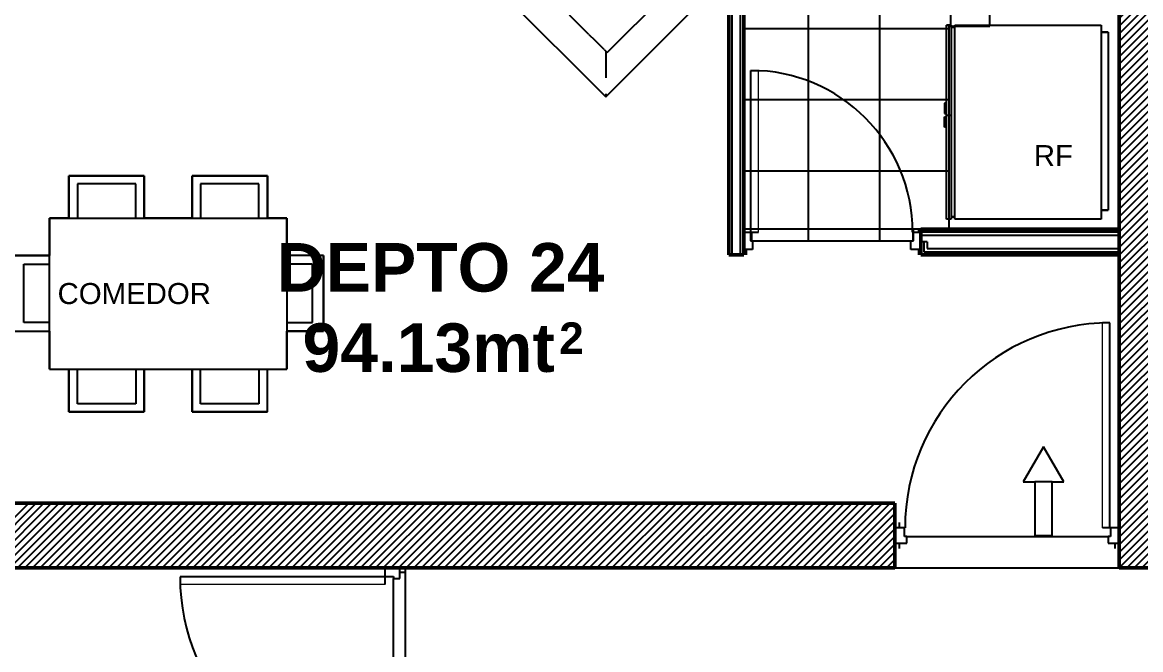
# Model space of a CAD drawing. Header units: millimetres. Extents: x -42700 to 155289, y -7931 to 68797.
# Drawn here: x 8459 to 13645, y 33230 to 36137 of the extents above; entities that cross this region are included whole.
import ezdxf

# ---------------------------------------------------------------- set-up
doc = ezdxf.new("R2010")
doc.units = ezdxf.units.MM
doc.layers.add('01 arquitectura', color=8, linetype='Continuous')
doc.styles.add('Arial_2', font='arial.ttf', dxfattribs={"height": 0.0975})
doc.styles.add('Arial_B_2', font='arialbd.ttf', dxfattribs={"height": 0.225})
doc.styles.add('Arial_B_3', font='arialbd.ttf', dxfattribs={"height": 0.146225})

msp = doc.modelspace()

# ---------------------------------------------------------------- hatches: boundary and pattern name
at = {"layer": '01 arquitectura'}
h = msp.add_hatch(dxfattribs=at)
h.set_pattern_fill('_USER', color=9, scale=24.999937, angle=45, style=0, pattern_type=0)
h.set_pattern_definition([(45, (13544.71, 33609.606), (-17.677625, 17.677625), [])])
h.paths.add_polyline_path([(13544.711, 33609.606), (18789.698, 33609.606), (18789.698, 33909.605), (13844.71, 33909.605), (13844.71, 41194.587), (13544.711, 41194.587)])
h = msp.add_hatch(dxfattribs=at)
h.set_pattern_fill('FP_17', color=9, scale=999.9975, style=0, pattern_type=2)
h.set_pattern_definition([(0, (22664.7, 24229.63), (0, 329.999), []), (90, (22664.7, 24229.63), (-329.999, 0), [])])
h.paths.add_polyline_path([(11861.129, 35124.602), (12592.091, 35124.602), (12592.091, 35179.602), (12756.426, 35179.602), (12756.426, 36120.385), (12944.712, 36120.385), (12944.712, 39489.591), (13544.711, 39489.591), (13544.711, 39572.091), (13059.712, 39572.091), (13059.712, 40107.09), (13544.711, 40107.09), (13544.711, 40389.589), (12899.713, 40389.589), (12899.713, 40989.587), (13544.711, 40989.587), (13544.711, 41089.587), (11804.715, 41089.587), (11804.715, 39139.592), (12104.715, 39139.592), (12104.715, 36279.599), (11804.715, 36279.599), (11804.715, 35164.602), (11839.761, 35164.602), (11839.761, 35124.602)])

# ---------------------------------------------------------------- linework, layer by layer
at = {"layer": '01 arquitectura', "color": 8, "lineweight": 50}
for p, q in [((13544.711, 41194.587), (13544.711, 33609.606)), ((11734.715, 39489.591), (11734.715, 35059.602)), ((11804.715, 35059.602), (11804.715, 39489.591)), ((13544.711, 35179.602), (12624.713, 35179.602)), ((12624.713, 35179.602), (12624.713, 35059.602)), ((11734.715, 35059.602), (11804.715, 35059.602)), ((12624.713, 35059.602), (13544.711, 35059.602)), ((12504.714, 33909.605), (2424.739, 33909.605)), ((12504.714, 33609.606), (12504.714, 33909.605)), ((867.003, 33609.606), (12504.714, 33609.606)), ((13544.711, 33609.606), (18789.698, 33609.606))]:
    msp.add_line(p, q, dxfattribs=at)
at = {"layer": '01 arquitectura', "color": 8}
for p, q in [((11749.715, 35059.602), (11749.715, 39489.591)), ((11789.715, 35059.602), (11789.715, 39489.591)), ((12944.712, 36120.385), (12944.712, 39489.591)), ((10553.471, 36402.565), (11164.127, 35791.909)), ((11164.127, 35791.909), (11729.811, 36357.593)), ((11170.663, 35997.504), (11524.216, 36351.057)), ((11086.326, 36081.841), (10996.647, 36171.521)), ((12766.165, 36125.266), (12744.713, 36125.266)), ((12744.713, 36125.266), (12766.165, 36125.266)), ((12744.713, 35225.268), (12744.713, 36125.266)), ((12744.713, 36125.266), (12766.165, 36125.266)), ((12756.426, 35179.602), (12756.426, 36120.385)), ((12756.426, 36120.385), (12944.712, 36120.385)), ((12766.165, 36125.266), (12766.165, 35225.268)), ((12766.165, 36125.266), (12766.165, 36114.54)), ((12782.254, 36114.54), (12766.165, 36114.54)), ((12766.165, 36114.54), (12782.254, 36114.54)), ((12766.165, 36114.54), (12782.254, 36114.54)), ((12782.254, 35225.268), (12782.254, 36125.266)), ((12782.254, 36125.266), (12782.254, 36114.54)), ((12782.254, 36114.54), (12782.254, 36125.266)), ((12782.254, 36114.54), (12782.254, 36125.266)), ((12782.254, 36125.266), (13462.221, 36125.266)), ((13462.221, 36125.266), (13462.221, 35225.268)), ((13462.221, 36125.266), (13462.221, 36092.106)), ((11086.326, 36081.841), (11113.515, 36054.652)), ((11156.705, 36011.462), (11113.515, 36054.652)), ((13462.221, 36092.106), (13494.711, 36092.106)), ((13494.711, 36092.106), (13462.221, 36092.106)), ((13494.711, 36092.106), (13494.711, 35267.095)), ((11156.705, 36011.462), (11170.663, 35997.504)), ((11164.127, 35991.247), (11164.127, 35894.187)), ((11837.243, 35914.6), (11872.243, 35914.6)), ((11837.243, 35164.602), (11837.243, 35914.6)), ((12734.965, 35762.934), (12734.965, 35715.315)), ((12741.765, 35762.934), (12734.965, 35762.934)), ((12741.765, 35715.315), (12741.765, 35762.934)), ((12734.965, 35715.315), (12741.765, 35715.315)), ((12734.965, 35651.611), (12734.965, 35699.23)), ((12734.965, 35699.23), (12741.765, 35699.23)), ((12741.765, 35699.23), (12741.765, 35651.611)), ((12744.713, 35707.271), (12766.165, 35707.271)), ((12741.765, 35651.611), (12734.965, 35651.611)), ((9024.1, 35426.46), (8674.101, 35426.46)), ((8674.101, 35426.46), (8674.101, 35229.602)), ((8674.101, 35426.46), (9024.1, 35426.46)), ((8674.101, 35229.602), (8674.101, 35426.46)), ((9024.1, 35229.602), (9024.1, 35426.46)), ((9024.1, 35426.46), (9024.1, 35229.602)), ((9595.343, 35426.46), (9245.344, 35426.46)), ((9245.344, 35426.46), (9245.344, 35229.602)), ((9245.344, 35426.46), (9595.343, 35426.46)), ((9245.344, 35229.602), (9245.344, 35426.46)), ((9595.343, 35229.602), (9595.343, 35426.46)), ((9595.343, 35426.46), (9595.343, 35229.602)), ((8714.101, 35389.601), (8714.101, 35229.602)), ((8984.1, 35389.601), (8714.101, 35389.601)), ((8984.1, 35229.602), (8984.1, 35389.601)), ((9285.344, 35389.601), (9285.344, 35229.602)), ((9555.343, 35389.601), (9285.344, 35389.601)), ((9555.343, 35229.602), (9555.343, 35389.601)), ((13462.221, 35267.095), (13494.711, 35267.095)), ((13494.711, 35267.095), (13462.221, 35267.095)), ((13462.221, 35267.095), (13462.221, 35225.268)), ((8674.101, 35229.602), (8584.723, 35229.602)), ((8584.723, 35229.602), (8584.723, 35056.461)), ((8584.723, 34529.604), (8584.723, 35229.602)), ((8584.723, 35229.602), (9684.721, 35229.602)), ((9245.344, 35229.602), (9024.1, 35229.602)), ((9684.721, 35229.602), (9595.343, 35229.602)), ((9684.721, 35056.461), (9684.721, 35229.602)), ((9684.721, 35229.602), (9684.721, 34529.604)), ((12766.165, 35225.268), (12744.713, 35225.268)), ((12766.165, 35235.994), (12782.254, 35235.994)), ((12782.254, 35235.994), (12766.165, 35235.994)), ((12782.254, 35235.994), (12766.165, 35235.994)), ((12766.165, 35235.994), (12766.165, 35225.268)), ((12782.254, 35225.268), (12782.254, 35235.994)), ((13462.221, 35225.268), (12782.254, 35225.268)), ((11804.715, 35164.602), (11834.761, 35164.602)), ((11804.715, 35164.602), (11839.761, 35164.602)), ((11834.761, 35164.602), (11834.761, 35124.602)), ((11837.243, 35164.602), (11872.243, 35164.602)), ((11839.761, 35164.602), (11839.761, 35124.602)), ((12589.706, 35124.602), (12589.706, 35164.602)), ((12589.706, 35164.602), (12624.713, 35164.602)), ((12592.091, 35124.602), (12592.091, 35179.602)), ((12614.698, 35179.602), (12614.698, 35164.602)), ((13544.711, 35164.602), (12624.713, 35164.602)), ((11834.761, 35124.602), (11844.69, 35124.602)), ((11839.761, 35124.602), (12592.091, 35124.602)), ((11844.69, 35124.602), (11844.69, 35084.602)), ((12579.706, 35124.602), (12589.706, 35124.602)), ((12579.706, 35084.602), (12579.706, 35124.602)), ((13544.711, 35149.602), (12624.713, 35149.602)), ((12654.713, 35119.602), (12624.713, 35119.602)), ((12639.713, 35119.602), (12639.713, 35074.602)), ((12654.713, 35119.602), (12654.713, 35089.602)), ((11844.69, 35084.602), (11804.715, 35084.602)), ((11814.723, 35084.602), (11814.723, 35059.602)), ((12624.713, 35084.602), (12579.706, 35084.602)), ((12614.698, 35084.602), (12614.698, 35059.602)), ((12639.713, 35074.602), (13544.711, 35074.602)), ((12654.713, 35089.602), (13544.711, 35089.602)), ((8584.723, 35056.461), (8414.724, 35056.461)), ((8414.724, 35056.461), (8584.723, 35056.461)), ((8464.724, 35016.461), (8584.723, 35016.461)), ((8464.724, 34746.462), (8464.724, 35016.461)), ((9854.72, 35056.461), (9684.721, 35056.461)), ((9854.72, 35056.461), (9684.721, 35056.461)), ((9804.72, 35016.461), (9684.721, 35016.461)), ((9804.72, 34746.462), (9804.72, 35016.461)), ((9854.72, 34706.462), (9854.72, 35056.461)), ((9854.72, 35056.461), (9854.72, 34706.462)), ((8414.724, 34706.462), (8584.723, 34706.462)), ((8414.724, 34706.462), (8584.723, 34706.462)), ((8584.723, 34746.462), (8464.724, 34746.462)), ((8584.723, 34706.462), (8584.723, 34529.604)), ((9684.721, 34746.462), (9804.72, 34746.462)), ((9684.721, 34529.604), (9684.721, 34706.462)), ((9684.721, 34706.462), (9854.72, 34706.462)), ((9854.72, 34706.462), (9684.721, 34706.462)), ((13502.183, 34744.603), (13467.183, 34744.603)), ((13502.183, 33794.605), (13502.183, 34744.603)), ((8584.723, 34529.604), (8674.101, 34529.604)), ((8584.723, 34529.604), (9684.721, 34529.604)), ((8674.101, 34529.604), (8674.101, 34332.745)), ((8674.101, 34332.745), (8674.101, 34529.604)), ((8714.101, 34369.604), (8714.101, 34529.604)), ((8984.1, 34529.604), (8984.1, 34369.604)), ((9024.1, 34332.745), (9024.1, 34529.604)), ((9024.1, 34529.604), (9245.344, 34529.604)), ((9024.1, 34529.604), (9024.1, 34332.745)), ((9245.344, 34529.604), (9245.344, 34332.745)), ((9245.344, 34332.745), (9245.344, 34529.604)), ((9285.344, 34369.604), (9285.344, 34529.604)), ((9555.343, 34529.604), (9555.343, 34369.604)), ((9595.343, 34332.745), (9595.343, 34529.604)), ((9595.343, 34529.604), (9684.721, 34529.604)), ((9595.343, 34332.745), (9595.343, 34529.604)), ((8674.101, 34332.745), (9024.1, 34332.745)), ((9024.1, 34332.745), (8674.101, 34332.745)), ((8984.1, 34369.604), (8714.101, 34369.604)), ((9245.344, 34332.745), (9595.343, 34332.745)), ((9595.343, 34332.745), (9245.344, 34332.745)), ((9555.343, 34369.604), (9285.344, 34369.604)), ((13194.203, 34170.825), (13100.599, 34008.697)), ((13287.808, 34008.697), (13194.203, 34170.825)), ((13100.599, 34008.697), (13153.3, 34008.697)), ((13235.107, 34008.697), (13153.3, 34008.697)), ((13153.3, 34008.697), (13153.3, 33759.605)), ((13235.107, 34008.697), (13287.808, 34008.697)), ((13235.107, 33759.605), (13235.107, 34008.697)), ((12524.728, 33819.605), (12524.728, 33794.605)), ((12549.721, 33794.605), (12504.714, 33794.605)), ((12549.721, 33754.605), (12549.721, 33794.605)), ((13502.183, 33794.605), (13467.183, 33794.605)), ((13544.711, 33794.605), (13504.665, 33794.605)), ((13504.665, 33794.605), (13504.665, 33754.605)), ((12504.714, 33724.606), (12559.721, 33724.606)), ((12524.728, 33724.606), (12524.728, 33699.606)), ((12559.721, 33754.605), (12549.721, 33754.605)), ((12559.721, 33724.606), (12559.721, 33754.605)), ((12559.721, 33754.605), (13494.736, 33754.605)), ((13153.3, 33759.605), (13235.107, 33759.605)), ((13504.665, 33754.605), (13494.736, 33754.605)), ((13494.736, 33754.605), (13494.736, 33724.606)), ((13494.736, 33724.606), (13544.711, 33724.606)), ((13524.704, 33724.606), (13524.704, 33699.606)), ((10139.719, 33609.606), (10139.719, 33569.56)), ((10209.719, 33559.631), (10209.719, 33609.606)), ((10234.719, 32569.608), (10234.719, 33609.606)), ((12504.714, 33609.606), (13544.711, 33609.606)), ((9189.722, 33567.078), (9189.722, 33532.078)), ((10139.719, 33567.078), (9189.722, 33567.078)), ((10139.719, 33569.56), (10179.719, 33569.56)), ((10139.719, 33567.078), (10139.719, 33532.078)), ((10179.719, 33569.56), (10179.719, 33559.631)), ((10179.719, 33559.631), (10209.719, 33559.631)), ((10179.719, 32624.616), (10179.719, 33559.631)), ((10209.719, 33589.598), (10234.719, 33589.598))]:
    msp.add_line(p, q, dxfattribs=at)
at = {"layer": '01 arquitectura', "color": 8, "lineweight": 18}
for p, q in [((11872.243, 35164.602), (11872.243, 35914.6)), ((13467.183, 33794.605), (13467.183, 34744.603)), ((10139.719, 33532.078), (9189.722, 33532.078))]:
    msp.add_line(p, q, dxfattribs=at)
at = {"layer": '01 arquitectura', "color": 9, "linetype": 'Continuous'}
for p, q in [((8187.874, 33609.606), (8487.873, 33909.605)), ((8223.229, 33609.606), (8523.228, 33909.605)), ((8258.584, 33609.606), (8558.583, 33909.605)), ((8293.939, 33609.606), (8593.939, 33909.605)), ((8329.295, 33609.606), (8629.294, 33909.605)), ((8364.65, 33609.606), (8664.649, 33909.605)), ((8400.005, 33609.606), (8700.004, 33909.605)), ((8435.36, 33609.606), (8735.36, 33909.605)), ((8470.716, 33609.606), (8770.715, 33909.605)), ((8506.071, 33609.606), (8806.07, 33909.605)), ((8541.426, 33609.606), (8841.425, 33909.605)), ((8576.781, 33609.606), (8876.781, 33909.605)), ((8612.137, 33609.606), (8912.136, 33909.605)), ((8647.492, 33609.606), (8947.491, 33909.605)), ((8682.847, 33609.606), (8982.846, 33909.605)), ((8718.202, 33609.606), (9018.202, 33909.605)), ((8753.558, 33609.606), (9053.557, 33909.605)), ((8788.913, 33609.606), (9088.912, 33909.605)), ((8824.268, 33609.606), (9124.267, 33909.605)), ((8859.623, 33609.606), (9159.623, 33909.605)), ((8894.979, 33609.606), (9194.978, 33909.605)), ((8930.334, 33609.606), (9230.333, 33909.605)), ((8965.689, 33609.606), (9265.688, 33909.605)), ((9001.044, 33609.606), (9301.044, 33909.605)), ((9036.4, 33609.606), (9336.399, 33909.605)), ((9071.755, 33609.606), (9371.754, 33909.605)), ((9107.11, 33609.606), (9407.109, 33909.605)), ((9142.465, 33609.606), (9442.465, 33909.605)), ((9177.821, 33609.606), (9477.82, 33909.605)), ((9213.176, 33609.606), (9513.175, 33909.605)), ((9248.531, 33609.606), (9548.53, 33909.605)), ((9283.886, 33609.606), (9583.886, 33909.605)), ((9319.242, 33609.606), (9619.241, 33909.605)), ((9354.597, 33609.606), (9654.596, 33909.605)), ((9389.952, 33609.606), (9689.951, 33909.605)), ((9425.307, 33609.606), (9725.307, 33909.605)), ((9460.663, 33609.606), (9760.662, 33909.605)), ((9496.018, 33609.606), (9796.017, 33909.605)), ((9531.373, 33609.606), (9831.372, 33909.605)), ((9566.728, 33609.606), (9866.728, 33909.605)), ((9602.084, 33609.606), (9902.083, 33909.605)), ((9637.439, 33609.606), (9937.438, 33909.605)), ((9672.794, 33609.606), (9972.793, 33909.605)), ((9708.149, 33609.606), (10008.149, 33909.605)), ((9743.505, 33609.606), (10043.504, 33909.605)), ((9778.86, 33609.606), (10078.859, 33909.605)), ((9814.215, 33609.606), (10114.214, 33909.605)), ((9849.57, 33609.606), (10149.57, 33909.605)), ((9884.926, 33609.606), (10184.925, 33909.605)), ((9920.281, 33609.606), (10220.28, 33909.605)), ((9955.636, 33609.606), (10255.635, 33909.605)), ((9990.991, 33609.606), (10290.991, 33909.605)), ((10026.347, 33609.606), (10326.346, 33909.605)), ((10061.702, 33609.606), (10361.701, 33909.605)), ((10097.057, 33609.606), (10397.056, 33909.605)), ((10132.412, 33609.606), (10432.412, 33909.605)), ((10167.768, 33609.606), (10467.767, 33909.605)), ((10203.123, 33609.606), (10503.122, 33909.605)), ((10238.478, 33609.606), (10538.477, 33909.605)), ((10273.833, 33609.606), (10573.833, 33909.605)), ((10309.189, 33609.606), (10609.188, 33909.605)), ((10344.544, 33609.606), (10644.543, 33909.605)), ((10379.899, 33609.606), (10679.898, 33909.605)), ((10415.254, 33609.606), (10715.254, 33909.605)), ((10450.61, 33609.606), (10750.609, 33909.605)), ((10485.965, 33609.606), (10785.964, 33909.605)), ((10521.32, 33609.606), (10821.319, 33909.605)), ((10556.675, 33609.606), (10856.675, 33909.605)), ((10592.031, 33609.606), (10892.03, 33909.605)), ((10627.386, 33609.606), (10927.385, 33909.605)), ((10662.741, 33609.606), (10962.74, 33909.605)), ((10698.096, 33609.606), (10998.096, 33909.605)), ((10733.452, 33609.606), (11033.451, 33909.605)), ((10768.807, 33609.606), (11068.806, 33909.605)), ((10804.162, 33609.606), (11104.161, 33909.605)), ((10839.517, 33609.606), (11139.517, 33909.605)), ((10874.873, 33609.606), (11174.872, 33909.605)), ((10910.228, 33609.606), (11210.227, 33909.605)), ((10945.583, 33609.606), (11245.582, 33909.605)), ((10980.938, 33609.606), (11280.938, 33909.605)), ((11016.294, 33609.606), (11316.293, 33909.605)), ((11051.649, 33609.606), (11351.648, 33909.605)), ((11087.004, 33609.606), (11387.003, 33909.605)), ((11122.359, 33609.606), (11422.359, 33909.605)), ((11157.715, 33609.606), (11457.714, 33909.605)), ((11193.07, 33609.606), (11493.069, 33909.605)), ((11228.425, 33609.606), (11528.424, 33909.605)), ((11263.78, 33609.606), (11563.78, 33909.605)), ((11299.136, 33609.606), (11599.135, 33909.605)), ((11334.491, 33609.606), (11634.49, 33909.605)), ((11369.846, 33609.606), (11669.845, 33909.605)), ((11405.201, 33609.606), (11705.201, 33909.605)), ((11440.557, 33609.606), (11740.556, 33909.605)), ((11475.912, 33609.606), (11775.911, 33909.605)), ((11511.267, 33609.606), (11811.266, 33909.605)), ((11546.623, 33609.606), (11846.622, 33909.605)), ((11581.978, 33609.606), (11881.977, 33909.605)), ((11617.333, 33609.606), (11917.332, 33909.605)), ((11652.688, 33609.606), (11952.688, 33909.605)), ((11688.044, 33609.606), (11988.043, 33909.605)), ((11723.399, 33609.606), (12023.398, 33909.605)), ((11758.754, 33609.606), (12058.753, 33909.605)), ((11794.109, 33609.606), (12094.109, 33909.605)), ((11829.465, 33609.606), (12129.464, 33909.605)), ((11864.82, 33609.606), (12164.819, 33909.605)), ((11900.175, 33609.606), (12200.174, 33909.605)), ((11935.53, 33609.606), (12235.53, 33909.605)), ((11970.886, 33609.606), (12270.885, 33909.605)), ((12006.241, 33609.606), (12306.24, 33909.605)), ((12041.596, 33609.606), (12341.595, 33909.605)), ((12076.951, 33609.606), (12376.951, 33909.605)), ((12112.307, 33609.606), (12412.306, 33909.605)), ((12147.662, 33609.606), (12447.661, 33909.605)), ((12183.017, 33609.606), (12483.016, 33909.605)), ((12218.372, 33609.606), (12504.714, 33895.947)), ((12253.728, 33609.606), (12504.714, 33860.592)), ((12289.083, 33609.606), (12504.714, 33825.237)), ((12324.438, 33609.606), (12504.714, 33789.881)), ((12359.793, 33609.606), (12504.714, 33754.526)), ((12395.149, 33609.606), (12504.714, 33719.171)), ((12430.504, 33609.606), (12504.714, 33683.816)), ((12465.859, 33609.606), (12504.714, 33648.46)), ((12501.214, 33609.606), (12504.714, 33613.105))]:
    msp.add_line(p, q, dxfattribs=at)
at = {"layer": '01 arquitectura', "color": 8}
msp.add_lwpolyline([(12624.713, 35179.602), (11804.715, 35179.602)], dxfattribs=at)
for centre, radius, start, end in [((11837.243, 35164.602), 749.998, 0, 90), ((13502.183, 33794.605), 949.998, 90, 180), ((10139.719, 33567.078), 949.998, 180, 270)]:
    msp.add_arc(centre, radius, start, end, dxfattribs=at)
msp.add_open_spline([(11164.127, 36004.041), (11164.119, 36004.032), (11164.124, 36001.878), (11164.14, 35995.482), (11164.127, 35991.247)], degree=3, dxfattribs=at)
for points, knots in [([(11164.127, 35894.187), (11164.121, 35893.787), (11164.129, 35893.004), (11164.126, 35891.596), (11164.127, 35890.384), (11164.126, 35889.029), (11164.127, 35887.553), (11164.127, 35885.978), (11164.125, 35883.775), (11164.138, 35882.061), (11164.127, 35880.897)], [0, 0, 0, 0, 0.2, 0.3, 0.4, 0.5, 0.6, 0.7, 0.8, 1, 1, 1, 1]), ([(11164.127, 35806.051), (11164.113, 35804.803), (11164.129, 35802.968), (11164.127, 35800.624), (11164.125, 35799.236), (11164.13, 35798.192), (11164.126, 35797.184), (11164.126, 35796.254), (11164.129, 35795.413), (11164.127, 35794.627), (11164.127, 35793.768), (11164.128, 35792.95), (11164.126, 35792.152), (11164.13, 35791.912), (11164.127, 35791.909)], [0, 0, 0, 0, 0.16666667, 0.25, 0.33333333, 0.375, 0.41666667, 0.5, 0.54166667, 0.58333333, 0.66666667, 0.75, 0.83333333, 1, 1, 1, 1])]:
    msp.add_open_spline(points, degree=3, knots=knots, dxfattribs=at)

# ---------------------------------------------------------------- texts
at = {"layer": '01 arquitectura', "color": 8, "attachment_point": 1}
for s, insert, char_height, width, style in [('RF', (13149.461, 35568.578), 97.4998, 222.46773, 'Arial_2'), ('DEPTO 24', (9638.836, 35114.642), 224.9994, 1875.94406, 'Arial_B_2'), ('COMEDOR', (8621.993, 34929.476), 97.4998, 859.80769, 'Arial_2'), ('\\fArial|b1|i0|c0|p34|;2', (10948.52, 34747.114), 146.22508, 144.30339, 'Arial_B_3'), ('94.13mt', (9757.898, 34742.572), 224.9994, 1443.03389, 'Arial_B_2')]:
    msp.add_mtext(s, dxfattribs=dict(at, insert=insert, char_height=char_height, width=width, style=style))

doc.saveas('drawing.dxf')
